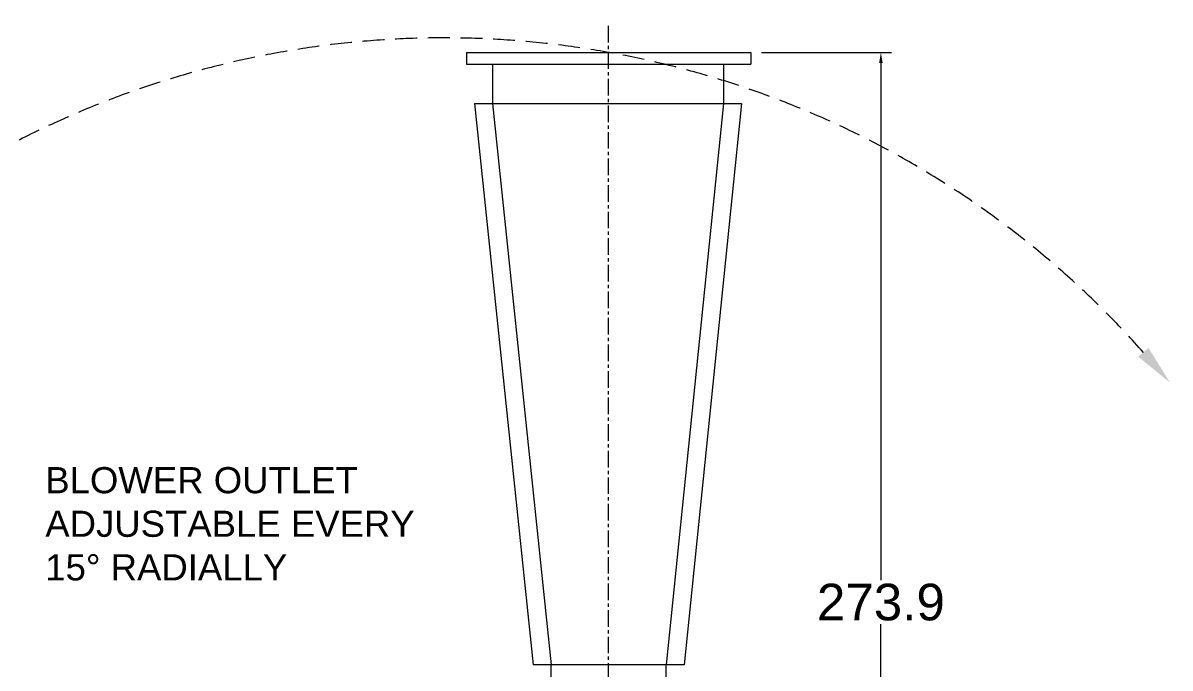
# Model space of a CAD drawing. Header units: inches. Extents: x -7 to 38035, y 41 to 29026.
# Drawn here: x 5872 to 12452, y 5973 to 9674 of the extents above; entities that cross this region are included whole.
import ezdxf

# ---------------------------------------------------------------- set-up
doc = ezdxf.new("R2010")
doc.units = ezdxf.units.IN
doc.header["$MEASUREMENT"] = 0
doc.linetypes.add('CENTER', pattern=[50.8, 31.75, -6.35, 6.35, -6.35])
doc.linetypes.add('DASHED', pattern=[0.75, 0.5, -0.25])
doc.layers.get('Defpoints').update_dxf_attribs({"lineweight": 5})
doc.layers.add('CAXA1', color=5, linetype='CENTER', lineweight=5)
doc.styles.add('Roman', font='arial.ttf')
doc.styles.get("Standard").update_dxf_attribs({"font": 'arial.ttf'})
doc.dimstyles.new('ISO-25', dxfattribs={"dimscale": 30, "dimtxt": 1.5, "dimasz": 1.5, "dimexe": 2, "dimexo": 2, "dimtad": 1, "dimtih": 1, "dimtoh": 1, "dimdec": 1, "dimlfac": 0.03937, "dimdsep": 46, "dimtxsty": 'Standard', "dimcen": 2.5, "dimclrd": 7, "dimclre": 7, "dimclrt": 7, "dimadec": 0, "dimazin": 0, "dimtfac": 1, "dimtdec": 1, "dimtmove": 0, "dimatfit": 3, "dimfxl": 1, "dimlwd": 5, "dimlwe": 5, "dimarcsym": 0})

# ---------------------------------------------------------------- blocks, each defined once
blk = doc.blocks.new('*D254')
at = {"color": 7, "linetype": 'Continuous', "lineweight": 5, "transparency": 16777216}
for p, q in [((10108, 9504.4), (10853.5, 9504.4)), ((10793.5, 9444.4), (10793.5, 6475.9)), ((10793.5, 2608.2), (10793.5, 6223.8)), ((9378.2, 2548.2), (10853.5, 2548.2))]:
    blk.add_line(p, q, dxfattribs=at)
at = {"color": 7, "transparency": 16777216}
for points in [[(10783.5, 9444.4), (10803.5, 9444.4), (10793.5, 9504.4)], [(10783.5, 2608.2), (10803.5, 2608.2), (10793.5, 2548.2)]]:
    blk.add_solid(points, dxfattribs=at)
at = {"layer": 'Defpoints', "color": 0, "transparency": 16777216}
for p in [(10048, 9504.4), (10793.5, 9504.4), (9318.2, 2548.2)]:
    blk.add_point(p, dxfattribs=at)
at = {"color": 7, "lineweight": 5, "transparency": 16777216, "insert": (10793.5, 6349.9), "char_height": 210, "attachment_point": 5, "style": 'Roman'}
blk.add_mtext('273.9', dxfattribs=at)

msp = doc.modelspace()

# ---------------------------------------------------------------- linework, layer by layer
at = {"color": 7, "lineweight": 5}
for p, q in [((8415.69, 9504.44), (10048.05, 9504.44)), ((8415.69, 9504.44), (8415.69, 9437.09)), ((10048.05, 9504.44), (10048.05, 9437.09)), ((8415.69, 9437.09), (10048.05, 9437.09)), ((8565.9, 9437.09), (8565.9, 9211.64)), ((9890.67, 9437.09), (9890.67, 9211.64)), ((8462.86, 9211.64), (9993.68, 9211.64)), ((8462.86, 9211.64), (8799.43, 5990.84)), ((8565.9, 9211.64), (8902.47, 5990.84)), ((9890.67, 9211.64), (9561.27, 5990.84)), ((9993.68, 9211.64), (9664.28, 5990.84)), ((9664.28, 5990.84), (8799.43, 5990.84)), ((8902.47, 5744.89), (8902.47, 5990.84)), ((9561.27, 5744.89), (9561.27, 5990.84))]:
    msp.add_line(p, q, dxfattribs=at)
at = {"color": 7, "linetype": 'DASHED', "lineweight": 5, "ltscale": 250}
msp.add_arc((8287.59, 4226.72), 5361.53, 41.565293, 142.666718, dxfattribs=at)
at = {"color": 7, "linetype": 'Continuous', "lineweight": 5}
msp.add_solid([(12270.13, 7758.41), (12452.31, 7610.2), (12328.04, 7809.49)], dxfattribs=at)
at = {"layer": 'CAXA1', "linetype": 'CENTER', "lineweight": 5, "ltscale": 3}
msp.add_line((9231.87, 4837.88), (9231.87, 9673.93), dxfattribs=at)

# ---------------------------------------------------------------- texts
at = {"color": 7, "lineweight": 5, "insert": (6000.01, 7125.52), "char_height": 150, "attachment_point": 1, "style": 'Roman'}
msp.add_mtext('BLOWER OUTLET\\PADJUSTABLE EVERY \\P15%%D RADIALLY', dxfattribs=at)

# ---------------------------------------------------------------- dimensions: what is measured, and where the dimension line sits
at = {"color": 7, "lineweight": 5}
dim = msp.add_linear_dim(base=(10793.5, 9504.44), p1=(9318.21, 2548.2), p2=(10048.05, 9504.44), angle=90, dimstyle='ISO-25', override={"dimtxt": 7, "dimasz": 2, "dimpost": '\\X', "dimtxsty": 'Roman'}, dxfattribs=at)
dim.commit()
dim.dimension.update_dxf_attribs({"geometry": '*D254', "text_midpoint": (10793.5, 6349.86), "dimtype": 160})

doc.saveas('drawing.dxf')
